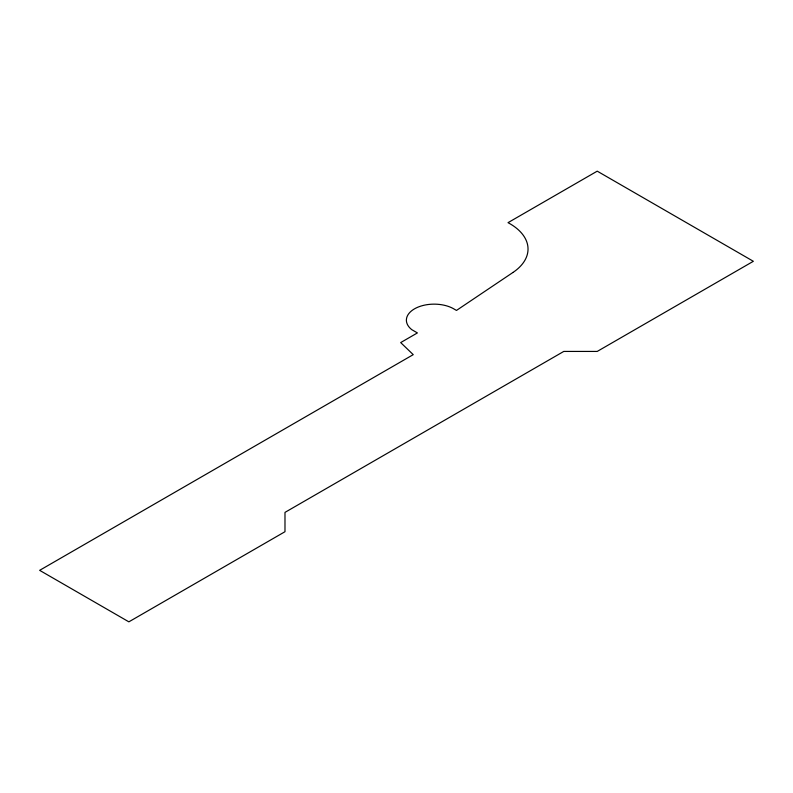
<?xml version="1.0" encoding="UTF-8"?>
<svg xmlns="http://www.w3.org/2000/svg" width="793" height="793" viewBox="0 0 793 793"><rect width="100%" height="100%" fill="white"/><g stroke="black" fill="none" stroke-linecap="round" stroke-linejoin="round"><path stroke-width="1.19" d="M513.012 272.435L456.481 310.43L452.981 308.408A27.745 16.019 0 0 0 415.611 308.239A27.745 16.019 0 0 0 411.835 329.7L417.405 332.921L400.683 342.576L413.232 354.649L39.65 570.336L128.862 621.841L284.984 531.707L284.984 512.387L563.773 351.428L597.228 351.428L753.35 261.293L597.228 171.159L508.016 222.664A62.161 35.893 0 0 1 513.012 272.435"/></g></svg>
